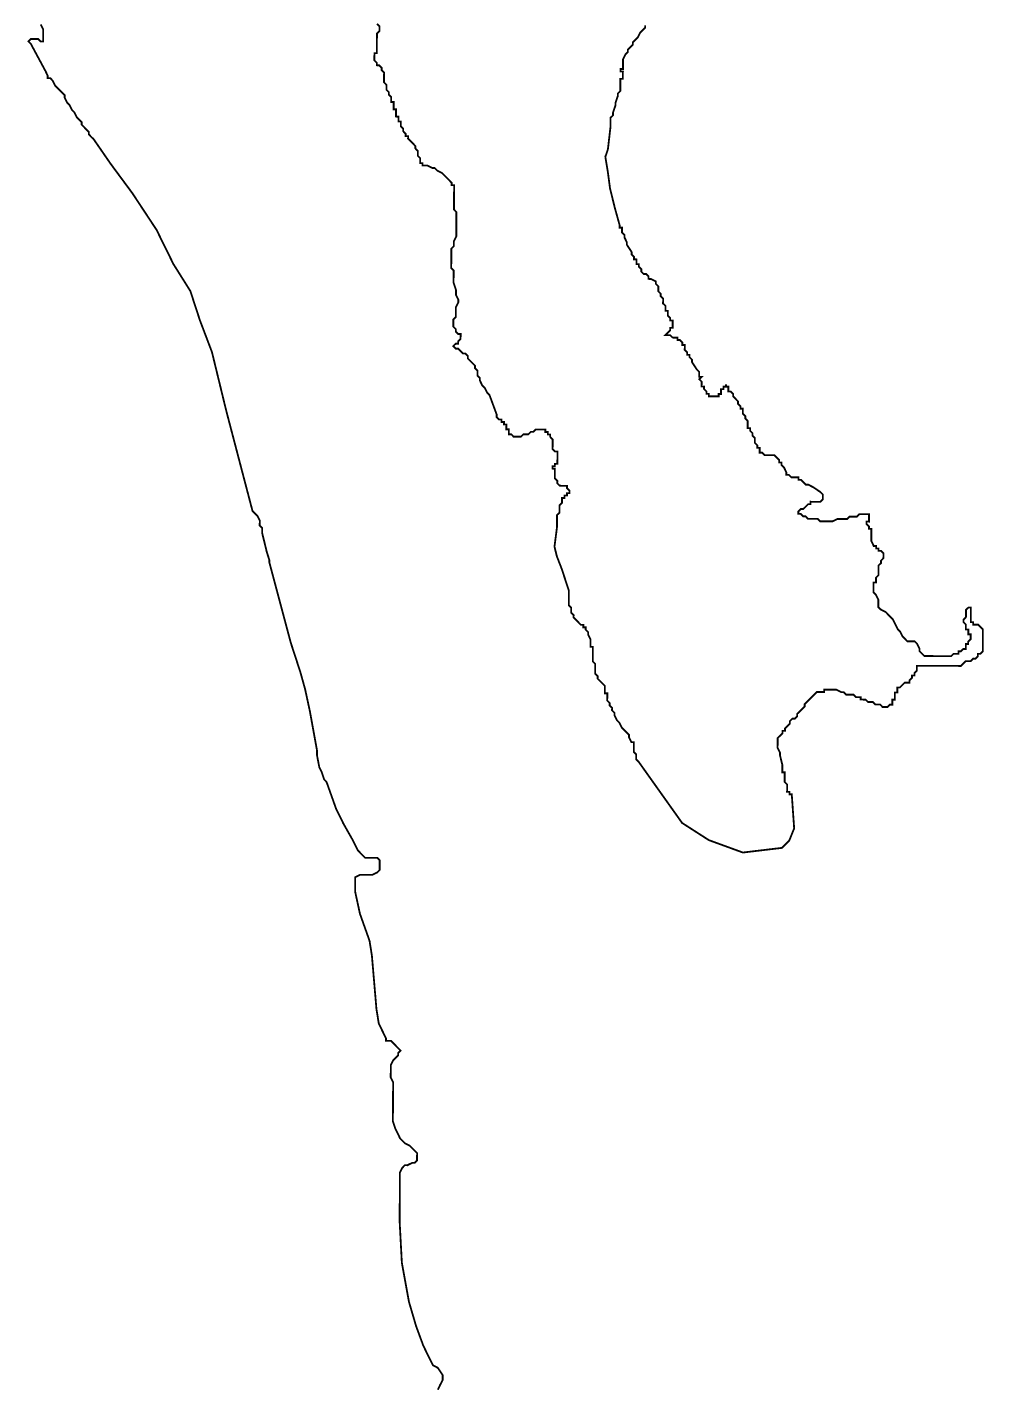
# Model space of a CAD drawing. Header units: metres. Extents: x 319816 to 366074, y 1739234 to 1838803.
# Drawn here: x 332802 to 334391, y 1789352 to 1791608 of the extents above; entities that cross this region are included whole.
import ezdxf

# ---------------------------------------------------------------- set-up
doc = ezdxf.new("R2010")
doc.units = ezdxf.units.M
doc.header["$MEASUREMENT"] = 0
doc.layers.add('HAZARDS LINE', color=1, linetype='Continuous')

msp = doc.modelspace()

# ---------------------------------------------------------------- linework, layer by layer
at = {"layer": 'HAZARDS LINE', "lineweight": 18, "const_width": 3}
for points in [[(332824.1, 1791612.3), (332828.1, 1791604.2), (332828, 1791596.1), (332828, 1791592.1), (332828, 1791588), (332828, 1791584), (332823.9, 1791584), (332819.9, 1791588.1), (332815.8, 1791588.1), (332807.7, 1791588.1), (332803.7, 1791584.1), (332807.7, 1791580), (332831.7, 1791535.4), (332835.7, 1791527.2), (332835.7, 1791523.2), (332839.8, 1791523.2), (332843.8, 1791519.1), (332847.8, 1791511), (332851.8, 1791506.9), (332855.8, 1791502.8), (332859.9, 1791498.8), (332863.9, 1791494.7), (332863.9, 1791490.7), (332867.9, 1791482.5), (332871.9, 1791478.5), (332875.9, 1791470.3), (332879.9, 1791466.3), (332883.9, 1791458.2), (332888, 1791454.1), (332892, 1791450), (332892, 1791446), (332896, 1791441.9), (332900, 1791437.8), (332904, 1791433.8), (332904, 1791429.7), (332908, 1791425.6), (332912.1, 1791421.6), (332940.2, 1791380.9), (332976.3, 1791332.1), (333016.5, 1791271.2), (333044.5, 1791214.4), (333072.6, 1791169.7), (333088.5, 1791121), (333108.5, 1791068.3), (333132.2, 1790971), (333175.8, 1790804.7), (333179.8, 1790800.7), (333183.9, 1790796.6), (333187.9, 1790788.5), (333187.8, 1790780.4), (333191.8, 1790776.3), (333191.8, 1790768.2), (333195.8, 1790752), (333199.7, 1790735.8), (333203.7, 1790723.6), (333203.7, 1790719.6), (333239.4, 1790585.8), (333255.3, 1790537.1), (333263.2, 1790508.7), (333271.1, 1790472.2), (333282.9, 1790407.4), (333282.9, 1790399.3), (333286.8, 1790379), (333290.8, 1790370.9), (333294.8, 1790358.8), (333298.8, 1790354.7), (333314.7, 1790310.1), (333326.7, 1790285.7), (333342.8, 1790257.3), (333350.8, 1790241), (333358.8, 1790232.9), (333362.9, 1790228.8), (333371, 1790228.8), (333383.1, 1790228.7), (333387.1, 1790224.6), (333387.1, 1790216.6), (333387, 1790208.5), (333383, 1790204.4), (333374.8, 1790200.4), (333366.8, 1790200.5), (333362.7, 1790200.5), (333354.6, 1790200.5), (333346.5, 1790196.5), (333346.5, 1790192.5), (333346.4, 1790172.2), (333354.3, 1790135.8), (333370.2, 1790091.1), (333374.1, 1790066.8), (333377.9, 1790022.3), (333381.7, 1789977.7), (333385.6, 1789953.4), (333393.6, 1789937.2), (333397.6, 1789929.1), (333397.6, 1789925), (333405.7, 1789925), (333409.7, 1789920.9), (333413.8, 1789916.8), (333417.8, 1789912.7), (333421.8, 1789908.7), (333417.7, 1789904.7), (333417.7, 1789900.6), (333413.6, 1789896.6), (333409.6, 1789892.6), (333405.5, 1789884.5), (333405.4, 1789864.2), (333409.4, 1789856.1), (333409, 1789791.3), (333413, 1789779.2), (333417, 1789771.1), (333421, 1789762.9), (333429.1, 1789754.8), (333437.1, 1789750.7), (333445.2, 1789742.6), (333449.2, 1789738.5), (333449.1, 1789726.3), (333445.1, 1789722.3), (333441, 1789722.3), (333432.9, 1789718.3), (333428.8, 1789718.4), (333424.8, 1789714.3), (333420.7, 1789706.3), (333420.2, 1789625.3), (333423.9, 1789556.5), (333435.7, 1789491.6), (333447.6, 1789451.1), (333459.6, 1789418.6), (333475.6, 1789386.1), (333483.7, 1789382), (333491.7, 1789369.9), (333491.6, 1789361.8), (333487.5, 1789353.7), (333483.5, 1789345.6)], [(333827.9, 1791610.8), (333827.9, 1791606.8), (333823.8, 1791602.7), (333819.7, 1791598.7), (333815.7, 1791590.6), (333811.6, 1791586.6), (333807.5, 1791582.6), (333807.5, 1791578.5), (333803.4, 1791574.5), (333799.4, 1791570.5), (333799.3, 1791566.4), (333795.3, 1791562.4), (333791.2, 1791554.3), (333791.1, 1791542.2), (333791.1, 1791538.2), (333787, 1791538.2), (333787, 1791534.1), (333791.1, 1791534.1), (333791, 1791530.1), (333791, 1791526), (333791, 1791522), (333786.9, 1791522), (333786.9, 1791517.9), (333786.9, 1791513.9), (333786.9, 1791509.8), (333786.9, 1791505.8), (333786.8, 1791501.7), (333782.8, 1791497.7), (333782.7, 1791493.7), (333778.6, 1791481.5), (333778.6, 1791477.5), (333774.5, 1791465.4), (333774.5, 1791461.3), (333770.4, 1791457.3), (333770.3, 1791449.2), (333770.3, 1791445.2), (333770.3, 1791441.1), (333766.1, 1791404.7), (333761.9, 1791392.6), (333765.9, 1791368.3), (333769.7, 1791339.9), (333777.7, 1791307.5), (333785.6, 1791279.1), (333785.6, 1791275), (333789.6, 1791275), (333789.6, 1791271), (333789.6, 1791266.9), (333793.6, 1791262.8), (333793.6, 1791258.8), (333797.6, 1791250.7), (333797.6, 1791246.6), (333805.6, 1791234.4), (333805.6, 1791230.4), (333809.6, 1791226.3), (333809.6, 1791222.3), (333813.6, 1791222.2), (333813.6, 1791218.2), (333813.6, 1791214.2), (333817.6, 1791214.1), (333817.6, 1791210.1), (333821.6, 1791206), (333821.6, 1791202), (333825.6, 1791197.9), (333829.7, 1791197.9), (333833.7, 1791193.8), (333833.7, 1791189.8), (333837.7, 1791189.7), (333845.8, 1791185.6), (333845.8, 1791181.6), (333849.8, 1791177.5), (333849.8, 1791173.5), (333849.8, 1791169.4), (333853.8, 1791165.3), (333853.8, 1791161.3), (333857.8, 1791157.2), (333857.8, 1791153.2), (333857.7, 1791149.1), (333861.8, 1791145.1), (333861.7, 1791141), (333861.7, 1791137), (333865.8, 1791136.9), (333865.7, 1791132.9), (333865.7, 1791128.8), (333869.7, 1791124.8), (333869.7, 1791120.7), (333873.8, 1791120.7), (333873.7, 1791116.7), (333873.7, 1791112.6), (333873.7, 1791108.6), (333869.7, 1791108.6), (333869.6, 1791104.5), (333865.6, 1791100.5), (333861.5, 1791096.5), (333865.5, 1791096.5), (333869.6, 1791096.4), (333873.6, 1791092.4), (333877.7, 1791092.3), (333881.7, 1791092.3), (333881.7, 1791088.3), (333885.7, 1791088.3), (333889.8, 1791084.2), (333889.7, 1791080.1), (333893.8, 1791080.1), (333893.8, 1791076.1), (333893.7, 1791072), (333897.8, 1791067.9), (333897.7, 1791063.9), (333901.8, 1791063.9), (333901.8, 1791059.8), (333905.8, 1791055.8), (333905.8, 1791051.7), (333913.8, 1791039.5), (333917.8, 1791035.4), (333917.8, 1791031.4), (333917.8, 1791027.3), (333921.8, 1791027.3), (333917.8, 1791023.3), (333921.8, 1791019.2), (333921.8, 1791015.2), (333921.7, 1791011.1), (333925.8, 1791011.1), (333925.8, 1791007.1), (333929.8, 1791003), (333929.8, 1790998.9), (333933.8, 1790998.9), (333933.8, 1790994.9), (333937.8, 1790994.8), (333941.9, 1790994.8), (333945.9, 1790994.8), (333950, 1790994.8), (333950, 1790998.8), (333954.1, 1790998.8), (333954.1, 1791002.9), (333954.1, 1791006.9), (333958.1, 1791006.9), (333958.2, 1791010.9), (333962.2, 1791010.9), (333962.2, 1791015), (333962.2, 1791010.9), (333966.3, 1791010.9), (333966.2, 1791006.8), (333966.2, 1791002.8), (333970.3, 1791002.8), (333974.3, 1790998.7), (333974.3, 1790994.6), (333978.3, 1790990.6), (333982.3, 1790986.5), (333982.3, 1790982.5), (333986.3, 1790978.4), (333986.3, 1790974.3), (333990.3, 1790974.3), (333990.3, 1790966.2), (333994.3, 1790962.1), (333994.3, 1790958.1), (333998.3, 1790954), (333998.3, 1790950), (333998.3, 1790945.9), (333998.3, 1790941.9), (334002.3, 1790941.9), (334002.3, 1790937.8), (334006.3, 1790933.7), (334006.3, 1790929.7), (334010.3, 1790925.6), (334010.3, 1790921.6), (334010.3, 1790917.5), (334014.3, 1790913.5), (334014.3, 1790909.4), (334018.3, 1790909.4), (334018.3, 1790905.3), (334018.3, 1790901.3), (334022.3, 1790901.3), (334026.4, 1790897.2), (334030.4, 1790897.2), (334034.4, 1790897.2), (334038.5, 1790897.1), (334042.5, 1790897.1), (334050.6, 1790889), (334050.6, 1790884.9), (334054.6, 1790884.9), (334054.6, 1790880.8), (334058.6, 1790876.8), (334062.6, 1790868.7), (334062.6, 1790864.6), (334066.6, 1790864.6), (334070.7, 1790860.5), (334074.7, 1790860.5), (334078.8, 1790860.5), (334082.8, 1790860.4), (334082.8, 1790856.4), (334086.8, 1790856.4), (334090.9, 1790852.3), (334094.9, 1790848.2), (334098.9, 1790848.2), (334107, 1790844.1), (334119.1, 1790836), (334123.1, 1790831.9), (334123.1, 1790827.8), (334123.1, 1790823.8), (334119, 1790819.8), (334115, 1790819.8), (334110.9, 1790819.8), (334106.9, 1790819.8), (334102.8, 1790819.9), (334102.8, 1790815.8), (334098.8, 1790815.8), (334094.7, 1790811.8), (334090.6, 1790807.8), (334086.6, 1790807.8), (334082.5, 1790803.8), (334082.5, 1790799.7), (334086.5, 1790799.7), (334090.6, 1790795.6), (334094.6, 1790795.6), (334098.6, 1790791.5), (334102.7, 1790791.5), (334106.7, 1790791.5), (334110.8, 1790791.5), (334114.8, 1790791.4), (334118.8, 1790787.4), (334122.9, 1790787.4), (334126.9, 1790787.3), (334131, 1790787.3), (334135, 1790787.3), (334139.1, 1790787.3), (334147.2, 1790791.3), (334151.2, 1790791.2), (334155.3, 1790791.2), (334163.4, 1790791.2), (334167.5, 1790795.2), (334171.5, 1790795.2), (334175.6, 1790795.2), (334179.6, 1790795.1), (334183.7, 1790799.2), (334187.7, 1790799.1), (334191.8, 1790799.1), (334195.8, 1790799.1), (334199.9, 1790799.1), (334199.8, 1790795), (334199.8, 1790786.9), (334195.7, 1790787), (334195.7, 1790782.9), (334199.8, 1790778.8), (334199.7, 1790774.8), (334203.8, 1790774.8), (334203.8, 1790770.7), (334203.7, 1790766.7), (334203.7, 1790758.6), (334203.7, 1790754.5), (334207.7, 1790746.4), (334211.7, 1790746.4), (334211.7, 1790742.3), (334215.7, 1790742.3), (334215.7, 1790738.3), (334219.8, 1790738.2), (334223.8, 1790734.2), (334223.8, 1790730.1), (334223.7, 1790726.1), (334219.7, 1790722), (334219.7, 1790718), (334215.6, 1790714), (334215.5, 1790705.9), (334215.5, 1790701.8), (334215.5, 1790697.8), (334211.4, 1790693.8), (334211.4, 1790689.7), (334211.4, 1790685.7), (334207.3, 1790685.7), (334207.3, 1790681.6), (334207.3, 1790677.6), (334207.2, 1790669.5), (334211.3, 1790665.4), (334215.3, 1790657.3), (334215.2, 1790653.2), (334215.2, 1790645.1), (334219.2, 1790641.1), (334227.3, 1790637), (334231.3, 1790632.9), (334235.4, 1790628.8), (334239.4, 1790624.8), (334247.4, 1790608.5), (334251.4, 1790604.5), (334255.4, 1790596.3), (334259.4, 1790592.3), (334263.5, 1790588.2), (334267.5, 1790588.2), (334271.6, 1790588.2), (334275.6, 1790588.1), (334279.6, 1790584.1), (334283.6, 1790575.9), (334283.6, 1790571.9), (334287.6, 1790567.8), (334291.7, 1790563.8), (334295.7, 1790563.7), (334299.8, 1790563.7), (334303.8, 1790563.7), (334311.9, 1790563.6), (334315.9, 1790563.6), (334320, 1790563.6), (334324, 1790563.6), (334328.1, 1790563.6), (334332.1, 1790563.5), (334336.2, 1790563.5), (334340.3, 1790567.5), (334344.3, 1790567.5), (334348.3, 1790567.5), (334348.4, 1790571.5), (334352.4, 1790571.5), (334356.5, 1790575.5), (334360.5, 1790575.5), (334360.6, 1790579.6), (334360.6, 1790583.6), (334364.6, 1790583.6), (334364.7, 1790587.6), (334368.7, 1790591.7), (334368.7, 1790595.7), (334368.8, 1790599.8), (334364.7, 1790599.8), (334364.7, 1790603.8), (334364.8, 1790607.9), (334360.7, 1790607.9), (334360.7, 1790612), (334360.8, 1790616), (334356.7, 1790620.1), (334356.8, 1790624.1), (334360.8, 1790628.1), (334360.9, 1790636.2), (334360.9, 1790640.3), (334365, 1790644.3), (334369, 1790644.3), (334369, 1790640.2), (334369, 1790636.2), (334368.9, 1790632.2), (334368.9, 1790628.1), (334368.9, 1790624.1), (334368.9, 1790620), (334372.9, 1790620), (334372.9, 1790615.9), (334377, 1790615.9), (334381, 1790615.9), (334385, 1790611.8), (334389, 1790607.8), (334389, 1790603.7), (334389, 1790599.7), (334389, 1790595.6), (334388.9, 1790587.5), (334388.9, 1790583.5), (334388.9, 1790579.4), (334388.9, 1790575.4), (334388.8, 1790571.3), (334384.8, 1790567.3), (334380.7, 1790567.3), (334380.7, 1790563.3), (334376.6, 1790559.2), (334372.6, 1790559.3), (334368.5, 1790555.2), (334364.5, 1790555.3), (334360.4, 1790555.3), (334356.4, 1790551.3), (334352.3, 1790547.2), (334348.2, 1790547.3), (334344.2, 1790547.3), (334336.1, 1790547.3), (334332, 1790547.3), (334328, 1790547.4), (334324, 1790547.4), (334319.9, 1790547.4), (334311.8, 1790547.5), (334307.8, 1790547.5), (334303.7, 1790547.5), (334299.7, 1790547.5), (334295.6, 1790547.5), (334291.6, 1790547.6), (334287.5, 1790547.6), (334283.5, 1790547.6), (334279.4, 1790547.6), (334279.4, 1790543.6), (334279.4, 1790539.5), (334275.3, 1790535.5), (334275.3, 1790531.5), (334271.2, 1790531.5), (334271.2, 1790527.4), (334267.1, 1790523.4), (334267.1, 1790519.4), (334259, 1790519.4), (334255, 1790515.4), (334250.9, 1790511.4), (334246.8, 1790511.4), (334246.8, 1790507.3), (334246.8, 1790503.3), (334242.8, 1790503.3), (334242.7, 1790499.3), (334242.7, 1790491.2), (334238.6, 1790491.2), (334238.6, 1790487.1), (334238.6, 1790483.1), (334234.5, 1790483.1), (334230.5, 1790479.1), (334226.4, 1790479.1), (334222.4, 1790479.1), (334218.4, 1790483.2), (334214.3, 1790483.2), (334210.3, 1790483.2), (334206.2, 1790487.3), (334202.2, 1790487.3), (334198.1, 1790487.4), (334194.1, 1790491.4), (334190.1, 1790491.4), (334186, 1790491.5), (334186, 1790495.5), (334182, 1790495.5), (334177.9, 1790495.6), (334173.9, 1790499.6), (334169.9, 1790499.7), (334161.8, 1790499.7), (334157.8, 1790503.8), (334153.7, 1790503.8), (334145.6, 1790507.9), (334141.6, 1790507.9), (334137.5, 1790507.9), (334133.5, 1790508), (334129.4, 1790508), (334125.4, 1790508), (334125.4, 1790504), (334121.3, 1790504), (334117.3, 1790504), (334113.2, 1790504), (334109.2, 1790500), (334105.1, 1790496), (334101, 1790491.9), (334096.9, 1790487.9), (334092.9, 1790483.9), (334092.9, 1790479.8), (334088.8, 1790475.8), (334084.7, 1790471.8), (334080.6, 1790467.8), (334080.6, 1790463.7), (334076.6, 1790459.7), (334072.5, 1790459.7), (334068.4, 1790455.7), (334068.4, 1790451.6), (334064.3, 1790447.6), (334060.3, 1790443.6), (334060.2, 1790439.5), (334056.2, 1790439.6), (334056.2, 1790435.5), (334052.1, 1790431.5), (334048, 1790427.5), (334048, 1790423.4), (334048, 1790415.3), (334047.9, 1790411.3), (334052, 1790403.1), (334051.9, 1790399.1), (334055.9, 1790382.9), (334055.9, 1790378.8), (334055.8, 1790370.7), (334059.9, 1790370.7), (334059.8, 1790366.7), (334059.8, 1790362.6), (334059.8, 1790358.6), (334059.8, 1790354.5), (334063.8, 1790350.5), (334063.8, 1790346.4), (334063.8, 1790342.4), (334063.7, 1790338.3), (334067.8, 1790338.3), (334067.8, 1790334.2), (334071.8, 1790334.2), (334071.8, 1790330.2), (334075.5, 1790277.5), (334067.3, 1790257.3), (334055.1, 1790245.2), (333990.3, 1790237.5), (333933.8, 1790258.1), (333889.4, 1790286.6), (333817.1, 1790388.3), (333813.1, 1790392.3), (333813.1, 1790400.4), (333809.1, 1790404.5), (333809.1, 1790408.5), (333809.1, 1790412.6), (333809.2, 1790420.7), (333805.1, 1790420.7), (333801.1, 1790428.8), (333801.2, 1790432.9), (333797.1, 1790436.9), (333793.1, 1790441), (333789.1, 1790445.1), (333785.1, 1790453.2), (333781, 1790457.3), (333777, 1790465.4), (333777.1, 1790469.4), (333773, 1790473.5), (333773.1, 1790477.6), (333769, 1790481.6), (333769.1, 1790485.7), (333765, 1790489.8), (333765.1, 1790493.8), (333765.1, 1790497.8), (333765.1, 1790501.9), (333761.1, 1790501.9), (333761.1, 1790506), (333761.1, 1790510), (333761.1, 1790514.1), (333757.1, 1790518.1), (333753.1, 1790522.2), (333749, 1790526.3), (333749.1, 1790530.3), (333745, 1790534.4), (333745.1, 1790538.4), (333745.1, 1790542.5), (333745.1, 1790546.5), (333745.1, 1790550.6), (333741.1, 1790554.7), (333741.1, 1790558.7), (333741.2, 1790562.8), (333741.2, 1790566.8), (333741.2, 1790570.9), (333741.2, 1790574.9), (333741.2, 1790578.9), (333737.2, 1790579), (333737.2, 1790583), (333737.2, 1790587.1), (333737.3, 1790591.1), (333733.3, 1790599.2), (333733.3, 1790603.3), (333729.3, 1790607.4), (333729.3, 1790611.4), (333725.2, 1790611.4), (333725.3, 1790615.5), (333721.2, 1790615.5), (333717.2, 1790619.6), (333713.2, 1790623.6), (333709.1, 1790627.7), (333709.2, 1790631.8), (333705.1, 1790635.8), (333705.2, 1790643.9), (333701.1, 1790648), (333701.2, 1790652), (333701.2, 1790656.1), (333701.2, 1790660.1), (333701.2, 1790664.2), (333701.3, 1790668.2), (333701.3, 1790672.3), (333697.3, 1790684.5), (333689.3, 1790708.8), (333681.4, 1790729.1), (333677.4, 1790745.3), (333681.6, 1790777.7), (333681.7, 1790781.7), (333681.7, 1790785.7), (333681.7, 1790789.8), (333681.7, 1790793.8), (333681.7, 1790797.9), (333685.8, 1790801.9), (333685.8, 1790806), (333685.9, 1790810), (333685.9, 1790814.1), (333689.9, 1790818.1), (333690, 1790822.1), (333690, 1790826.2), (333694, 1790826.2), (333694.1, 1790830.2), (333698.1, 1790830.2), (333698.1, 1790834.2), (333702.2, 1790834.2), (333702.2, 1790838.3), (333698.2, 1790842.3), (333698.2, 1790846.4), (333694.2, 1790846.4), (333690.1, 1790846.4), (333686.1, 1790846.5), (333682, 1790850.5), (333682.1, 1790854.6), (333678, 1790858.6), (333678.1, 1790862.7), (333678.1, 1790866.7), (333678.1, 1790870.8), (333678.1, 1790874.8), (333674.1, 1790874.9), (333674.1, 1790878.9), (333678.1, 1790878.9), (333678.2, 1790882.9), (333682.2, 1790882.9), (333682.2, 1790887), (333682.3, 1790891), (333682.3, 1790895.1), (333682.3, 1790899.1), (333682.3, 1790903.1), (333678.3, 1790903.2), (333674.2, 1790907.2), (333674.3, 1790911.3), (333674.3, 1790915.3), (333674.3, 1790919.4), (333674.3, 1790923.4), (333670.3, 1790927.5), (333670.3, 1790931.6), (333666.3, 1790931.6), (333666.3, 1790935.6), (333662.3, 1790935.6), (333662.3, 1790939.7), (333658.2, 1790939.7), (333654.2, 1790939.7), (333650.1, 1790939.8), (333646.1, 1790939.8), (333642, 1790935.8), (333638, 1790935.8), (333633.9, 1790931.8), (333629.9, 1790931.8), (333625.8, 1790931.8), (333621.7, 1790927.8), (333617.7, 1790927.8), (333613.6, 1790927.8), (333609.6, 1790927.8), (333605.6, 1790931.9), (333601.5, 1790931.9), (333601.5, 1790936), (333601.6, 1790940), (333597.5, 1790940.1), (333597.5, 1790944.1), (333597.6, 1790948.2), (333593.5, 1790948.2), (333593.5, 1790952.2), (333589.5, 1790952.2), (333589.5, 1790956.3), (333585.5, 1790956.3), (333581.4, 1790960.4), (333581.5, 1790964.4), (333569.5, 1790996.9), (333565.5, 1791001), (333561.5, 1791009.1), (333557.4, 1791013.1), (333553.4, 1791021.3), (333553.5, 1791025.3), (333549.4, 1791029.4), (333549.5, 1791033.4), (333549.5, 1791037.5), (333545.5, 1791041.6), (333545.5, 1791045.6), (333541.5, 1791049.7), (333537.4, 1791053.7), (333533.4, 1791057.8), (333533.4, 1791061.9), (333529.4, 1791065.9), (333525.4, 1791066), (333521.3, 1791070), (333517.3, 1791074.1), (333513.3, 1791074.1), (333509.2, 1791078.2), (333513.3, 1791082.2), (333517.4, 1791082.2), (333517.4, 1791086.2), (333521.4, 1791090.3), (333521.5, 1791094.3), (333521.5, 1791098.4), (333517.4, 1791098.4), (333513.4, 1791102.5), (333513.4, 1791106.5), (333509.4, 1791110.6), (333509.4, 1791114.6), (333509.5, 1791118.7), (333509.5, 1791122.7), (333513.6, 1791126.7), (333513.6, 1791130.8), (333513.6, 1791134.8), (333513.6, 1791138.9), (333513.6, 1791142.9), (333517.7, 1791151), (333517.8, 1791155.1), (333513.8, 1791163.2), (333513.8, 1791167.2), (333513.8, 1791171.3), (333509.8, 1791183.4), (333509.8, 1791187.5), (333509.9, 1791195.6), (333509.9, 1791199.6), (333509.9, 1791203.7), (333505.9, 1791207.8), (333505.9, 1791211.8), (333506, 1791215.9), (333506, 1791219.9), (333506, 1791232), (333506.1, 1791236.1), (333506.1, 1791240.1), (333510.2, 1791244.2), (333510.2, 1791252.3), (333514.3, 1791260.3), (333514.3, 1791264.4), (333514.3, 1791268.4), (333514.4, 1791272.5), (333514.4, 1791276.5), (333514.4, 1791280.6), (333514.4, 1791284.6), (333514.4, 1791288.7), (333514.5, 1791292.7), (333514.5, 1791296.8), (333514.5, 1791300.8), (333510.5, 1791304.9), (333510.5, 1791308.9), (333510.5, 1791313), (333510.6, 1791317), (333510.6, 1791321.1), (333510.6, 1791325.1), (333510.6, 1791329.2), (333510.6, 1791333.2), (333510.7, 1791337.3), (333510.7, 1791341.3), (333510.7, 1791345.4), (333506.7, 1791345.4), (333506.7, 1791349.4), (333498.6, 1791357.6), (333494.6, 1791361.7), (333490.6, 1791365.7), (333482.5, 1791369.8), (333478.5, 1791373.9), (333474.4, 1791373.9), (333466.4, 1791378), (333462.3, 1791378), (333458.3, 1791378.1), (333458.3, 1791382.1), (333454.2, 1791382.1), (333454.3, 1791386.2), (333454.3, 1791390.2), (333450.3, 1791394.3), (333450.3, 1791398.3), (333450.3, 1791402.4), (333446.3, 1791406.5), (333446.3, 1791410.5), (333442.3, 1791414.6), (333438.3, 1791418.7), (333434.2, 1791422.7), (333434.3, 1791426.8), (333430.2, 1791426.8), (333430.2, 1791430.8), (333426.2, 1791434.9), (333426.2, 1791439), (333422.2, 1791443), (333422.2, 1791447.1), (333422.2, 1791451.1), (333418.2, 1791451.1), (333418.2, 1791455.2), (333418.2, 1791459.2), (333414.2, 1791459.3), (333414.2, 1791463.3), (333414.2, 1791467.4), (333414.3, 1791471.4), (333410.2, 1791471.4), (333410.2, 1791475.5), (333410.3, 1791479.5), (333410.3, 1791483.6), (333406.2, 1791483.6), (333406.3, 1791487.7), (333406.3, 1791491.7), (333402.3, 1791495.8), (333402.3, 1791499.8), (333398.3, 1791503.9), (333398.3, 1791507.9), (333398.3, 1791512), (333394.3, 1791516.1), (333394.3, 1791520.1), (333394.3, 1791524.2), (333394.3, 1791528.2), (333394.4, 1791532.2), (333390.3, 1791536.3), (333390.4, 1791540.4), (333386.3, 1791544.4), (333382.3, 1791544.5), (333382.3, 1791548.5), (333378.3, 1791552.6), (333378.3, 1791556.6), (333378.3, 1791560.7), (333378.4, 1791564.7), (333382.4, 1791564.7), (333382.4, 1791568.8), (333382.4, 1791572.8), (333382.5, 1791576.8), (333382.5, 1791580.9), (333382.5, 1791584.9), (333382.5, 1791589), (333382.6, 1791593), (333382.6, 1791597.1), (333386.6, 1791601.1), (333386.7, 1791605.2), (333386.7, 1791609.2), (333382.7, 1791613.3)]]:
    msp.add_lwpolyline(points, dxfattribs=at)

doc.saveas('drawing.dxf')
